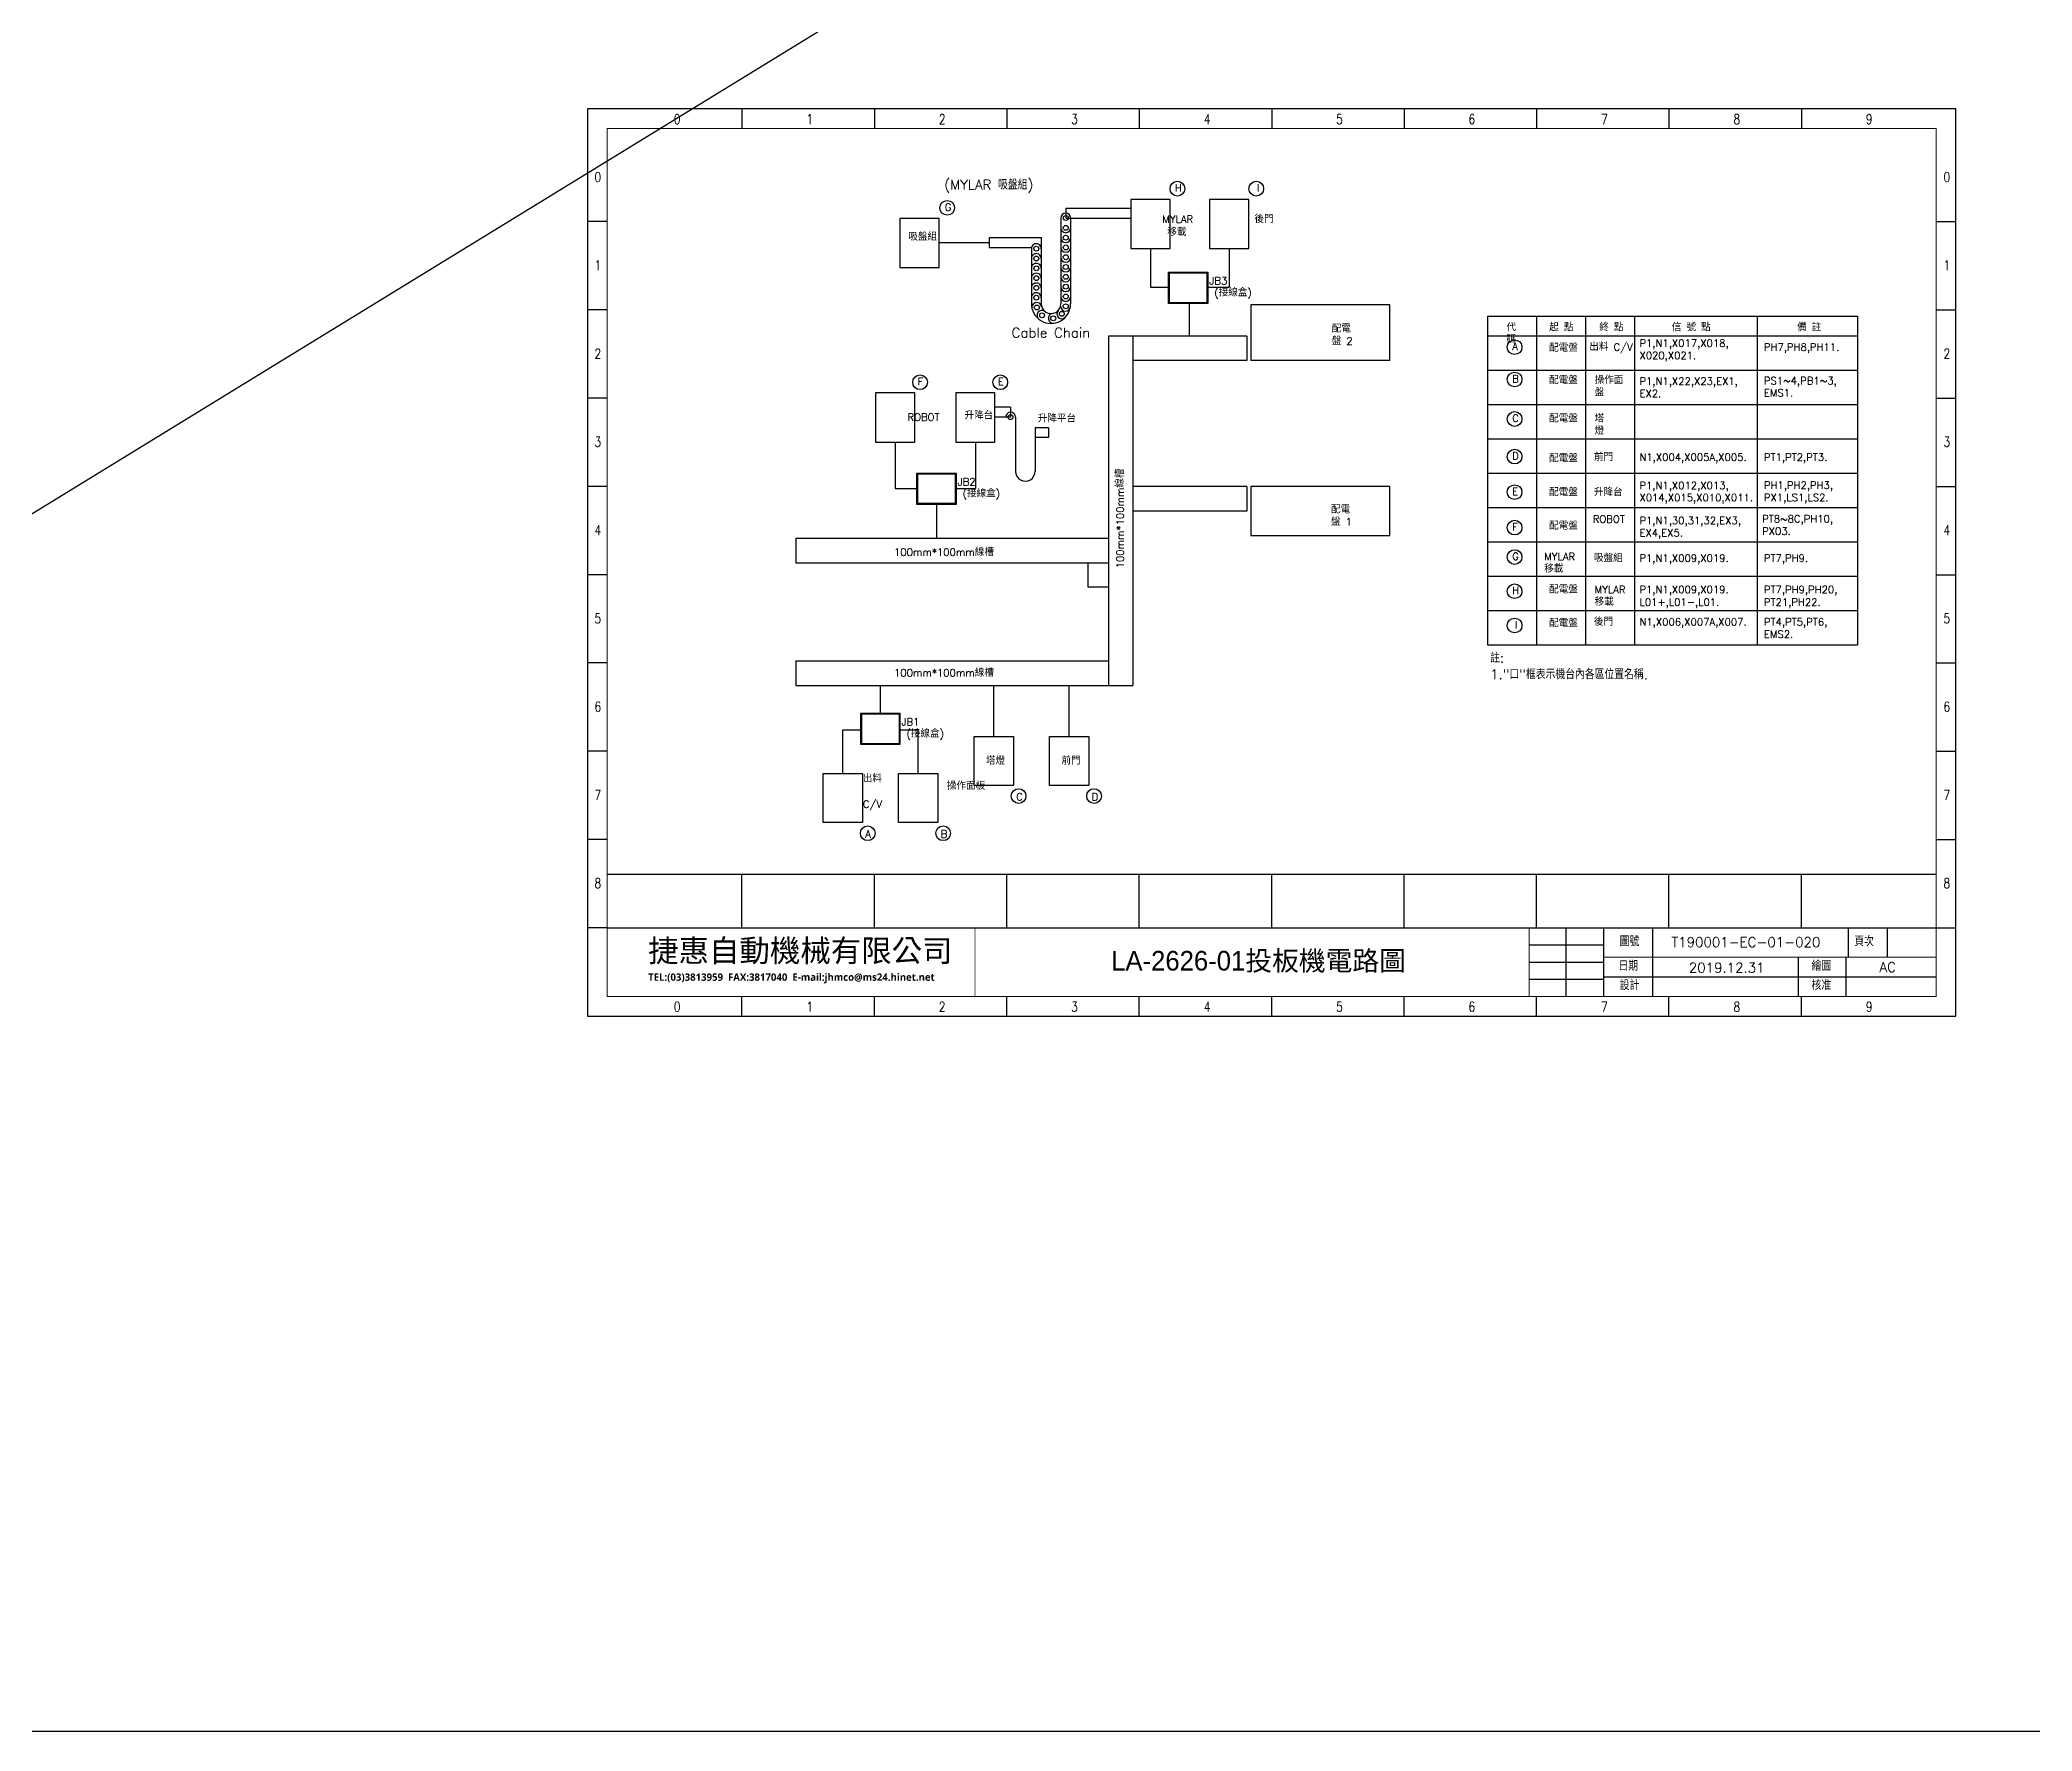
# Model space of a CAD drawing. Header units: millimetres. Extents: x -1721 to 4288, y -273 to 2028.
# Drawn here: x 2584.2 to 2990.3, y -148.7 to 196.2 of the extents above; entities that cross this region are included whole.
import ezdxf

# ---------------------------------------------------------------- set-up
doc = ezdxf.new("R2010")
doc.units = ezdxf.units.MM
doc.header["$LTSCALE"] = 5
doc.header["$MEASUREMENT"] = 0
doc.layers.get('0').update_dxf_attribs({"linetype": 'CONTINUOUS'})
doc.layers.add('圖框', color=7, linetype='CONTINUOUS')
doc.layers.add('文字', color=4, linetype='CONTINUOUS')
doc.styles.add('chinese', font='simplex.shx', dxfattribs={"height": 2, "bigfont": 'chineset.shx'})
doc.styles.add('sim', font='simplex.shx', dxfattribs={"width": 0.8, "bigfont": 'chineset.shx'})
doc.styles.add('新細明體', font='', dxfattribs={"height": 2})
doc.styles.add('線號', font='simplex.shx', dxfattribs={"height": 1.5, "bigfont": 'chineset.shx'})
doc.styles.get('新細明體').set_extended_font_data('新細明體')

msp = doc.modelspace()

# ---------------------------------------------------------------- linework, layer by layer
for p, q in [((4288.333, 1146.033), (2177.993, -148.663)), ((2814.577, 163.698), (2806.577, 163.698)), ((2806.577, 163.698), (2806.577, 153.698)), ((2814.577, 153.698), (2814.577, 163.698)), ((2830.654, 163.698), (2822.654, 163.698)), ((2822.654, 163.698), (2822.654, 153.698)), ((2830.654, 153.698), (2830.654, 163.698)), ((2767.506, 159.789), (2759.506, 159.789)), ((2759.506, 159.789), (2759.506, 149.789)), ((2767.506, 149.789), (2767.506, 159.789)), ((2792.321, 159.896), (2792.321, 142.4)), ((2793.326, 161.896), (2806.577, 161.896)), ((2793.326, 161.896), (2793.326, 159.896)), ((2793.326, 159.896), (2806.577, 159.896)), ((2794.321, 159.896), (2794.321, 142.4)), ((2777.729, 154.831), (2767.506, 154.831)), ((2777.729, 155.897), (2788.323, 155.897)), ((2777.729, 155.897), (2777.729, 153.897)), ((2788.323, 155.897), (2788.323, 142.4)), ((2777.729, 153.897), (2786.355, 153.897)), ((2786.323, 153.683), (2786.323, 142.4)), ((2788.289, 153.897), (2788.323, 153.897)), ((2806.577, 153.698), (2814.577, 153.698)), ((2810.577, 153.698), (2810.577, 145.806)), ((2822.654, 153.698), (2830.654, 153.698)), ((2826.654, 153.698), (2826.654, 145.806)), ((2759.506, 149.789), (2767.506, 149.789)), ((2814.283, 142.46), (2814.283, 148.86)), ((2814.283, 148.86), (2822.283, 148.86)), ((2814.495, 142.624), (2814.495, 148.704)), ((2814.495, 148.704), (2822.095, 148.704)), ((2822.095, 148.704), (2822.095, 142.624)), ((2822.283, 148.86), (2822.283, 142.46)), ((2810.577, 145.806), (2814.283, 145.806)), ((2822.283, 142.46), (2814.283, 142.46)), ((2822.095, 142.624), (2814.495, 142.624)), ((2818.486, 142.624), (2818.486, 135.828)), ((2822.095, 145.806), (2826.654, 145.806)), ((2859.394, 142.157), (2831.048, 142.157)), ((2831.048, 142.157), (2831.048, 130.828)), ((2859.394, 130.828), (2859.394, 142.157)), ((2879.303, 139.849), (2879.303, 72.849)), ((2879.303, 139.849), (2954.762, 139.849)), ((2889.303, 139.849), (2889.303, 72.849)), ((2899.303, 139.849), (2899.303, 72.849)), ((2909.303, 139.849), (2909.303, 72.849)), ((2934.303, 139.849), (2934.303, 72.849)), ((2954.762, 139.849), (2954.762, 72.849)), ((2802.009, 135.828), (2802.009, 64.623)), ((2830.262, 135.828), (2802.009, 135.828)), ((2807.009, 135.828), (2807.009, 64.581)), ((2830.262, 135.828), (2830.262, 130.828)), ((2879.303, 135.849), (2954.762, 135.849)), ((2830.262, 130.828), (2807.009, 130.828)), ((2859.394, 130.828), (2831.048, 130.828)), ((2879.303, 128.849), (2954.762, 128.849)), ((2762.545, 124.215), (2754.545, 124.215)), ((2754.545, 124.215), (2754.545, 114.215)), ((2762.545, 114.215), (2762.545, 124.215)), ((2778.897, 124.215), (2770.897, 124.215)), ((2770.897, 124.215), (2770.897, 114.215)), ((2778.897, 114.215), (2778.897, 124.215)), ((2782.066, 121.289), (2778.897, 121.289)), ((2782.066, 119.289), (2778.897, 119.289)), ((2782.066, 121.289), (2782.066, 119.289)), ((2783.071, 119.289), (2783.071, 108.231)), ((2879.303, 121.849), (2954.762, 121.849)), ((2754.545, 114.215), (2762.545, 114.215)), ((2758.545, 114.215), (2758.545, 104.747)), ((2770.897, 114.215), (2778.897, 114.215)), ((2774.897, 114.215), (2774.897, 104.747)), ((2787.069, 117.111), (2787.069, 108.231)), ((2789.795, 117.111), (2787.069, 117.111)), ((2789.795, 115.111), (2787.069, 115.111)), ((2787.103, 115.111), (2787.069, 115.111)), ((2789.795, 117.111), (2789.795, 115.111)), ((2879.303, 114.849), (2954.762, 114.849)), ((2762.966, 101.498), (2762.966, 107.898)), ((2762.966, 107.898), (2770.966, 107.898)), ((2763.178, 101.663), (2763.178, 107.743)), ((2763.178, 107.743), (2770.778, 107.743)), ((2770.778, 107.743), (2770.778, 101.663)), ((2770.966, 107.898), (2770.966, 101.498)), ((2879.303, 107.849), (2954.762, 107.849)), ((2758.545, 104.747), (2762.966, 104.747)), ((2770.778, 101.663), (2763.178, 101.663)), ((2770.966, 104.747), (2774.897, 104.747)), ((2830.262, 105.123), (2807.009, 105.123)), ((2830.262, 105.123), (2830.262, 100.123)), ((2859.394, 105.123), (2831.048, 105.123)), ((2831.048, 105.123), (2831.048, 95.169)), ((2859.394, 95.169), (2859.394, 105.123)), ((2770.966, 101.498), (2762.966, 101.498)), ((2767.001, 101.498), (2767.001, 94.582)), ((2830.262, 100.123), (2807.009, 100.123)), ((2879.303, 100.849), (2954.762, 100.849)), ((2738.285, 94.582), (2802.009, 94.582)), ((2738.285, 94.582), (2738.285, 89.582)), ((2831.048, 95.169), (2859.394, 95.169)), ((2879.303, 93.849), (2954.762, 93.849)), ((2738.285, 89.582), (2802.009, 89.582)), ((2797.914, 84.635), (2797.914, 89.635)), ((2879.303, 86.849), (2954.762, 86.849)), ((2802.009, 84.635), (2797.914, 84.635)), ((2879.303, 79.849), (2954.762, 79.849)), ((2738.285, 69.581), (2802.009, 69.581)), ((2738.285, 69.581), (2738.285, 64.581)), ((2879.303, 72.849), (2954.762, 72.849)), ((2738.285, 64.581), (2807.009, 64.581)), ((2755.562, 58.916), (2755.562, 64.581)), ((2778.641, 54.19), (2778.641, 64.649)), ((2794.026, 54.19), (2794.026, 64.649)), ((2751.518, 52.516), (2751.518, 58.916)), ((2751.518, 58.916), (2759.518, 58.916)), ((2751.73, 52.681), (2751.73, 58.761)), ((2751.73, 58.761), (2759.33, 58.761)), ((2759.33, 58.761), (2759.33, 52.681)), ((2759.518, 58.916), (2759.518, 52.516)), ((2747.87, 46.614), (2747.87, 55.519)), ((2747.87, 55.519), (2751.518, 55.519)), ((2759.518, 55.519), (2763.256, 55.519)), ((2763.256, 46.614), (2763.256, 55.519)), ((2774.641, 54.19), (2782.641, 54.19)), ((2774.641, 44.19), (2774.641, 54.19)), ((2782.641, 54.19), (2782.641, 44.19)), ((2790.026, 54.19), (2798.026, 54.19)), ((2790.026, 44.19), (2790.026, 54.19)), ((2798.026, 54.19), (2798.026, 44.19)), ((2759.518, 52.516), (2751.518, 52.516)), ((2759.33, 52.681), (2751.73, 52.681)), ((2743.87, 46.614), (2751.87, 46.614)), ((2743.87, 36.614), (2743.87, 46.614)), ((2751.87, 46.614), (2751.87, 36.614)), ((2759.256, 46.614), (2767.256, 46.614)), ((2759.256, 36.614), (2759.256, 46.614)), ((2767.256, 46.614), (2767.256, 36.614)), ((2782.641, 44.19), (2774.641, 44.19)), ((2798.026, 44.19), (2790.026, 44.19)), ((2751.87, 36.614), (2743.87, 36.614)), ((2767.256, 36.614), (2759.256, 36.614))]:
    msp.add_line(p, q)
msp.add_lwpolyline([(4288.333, 1146.033), (2177.993, 1146.033), (2177.993, -148.663), (4288.333, -148.663)], close=True)
for centre, radius in [((2816.087, 165.877), 1.5), ((2832.164, 165.877), 1.5), ((2769.153, 161.968), 1.5), ((2793.326, 159.896), 0.5), ((2793.326, 157.896), 0.5), ((2793.326, 155.896), 0.5), ((2793.326, 153.896), 0.5), ((2787.322, 153.642), 0.5), ((2787.322, 151.642), 0.5), ((2793.326, 151.896), 0.5), ((2793.326, 149.896), 0.5), ((2787.322, 149.642), 0.5), ((2787.322, 147.642), 0.5), ((2793.326, 147.896), 0.5), ((2793.326, 145.896), 0.5), ((2787.322, 145.642), 0.5), ((2787.322, 143.642), 0.5), ((2793.326, 143.896), 0.5), ((2793.326, 141.896), 0.5), ((2787.411, 141.65), 0.5), ((2788.468, 140.049), 0.5), ((2788.468, 140.049), 0.5), ((2788.468, 140.049), 0.5), ((2790.767, 139.43), 0.5), ((2792.517, 140.347), 0.5), ((2884.836, 133.556), 1.5), ((2763.619, 126.394), 1.5), ((2779.971, 126.394), 1.5), ((2884.836, 126.971), 1.5), ((2782.066, 119.289), 0.5), ((2884.836, 118.906), 1.5), ((2884.836, 111.25), 1.5), ((2884.836, 103.996), 1.5), ((2884.836, 96.766), 1.5), ((2884.836, 90.754), 1.5), ((2884.836, 83.792), 1.5), ((2884.836, 76.805), 1.5), ((2783.714, 42.011), 1.5), ((2799.099, 42.011), 1.5), ((2752.944, 34.435), 1.5), ((2768.329, 34.435), 1.5)]:
    msp.add_circle(centre, radius)
for centre, radius, start, end in [((2793.326, 159.896), 1, 0, 180), ((2787.322, 153.642), 1, 359.02065, 182.34234), ((2793.326, 157.896), 1, 180, 0), ((2793.326, 155.896), 1, 180, 0), ((2787.322, 151.642), 1, 359.02065, 182.34234), ((2787.322, 149.642), 1, 359.02065, 182.34234), ((2793.326, 153.896), 1, 180, 0), ((2793.326, 151.896), 1, 180, 0), ((2787.322, 147.642), 1, 359.02065, 182.34234), ((2787.322, 145.642), 1, 359.02065, 182.34234), ((2793.326, 149.896), 1, 180, 0), ((2793.326, 147.896), 1, 180, 0), ((2790.321, 142.4), 4, 178.26993, 0), ((2787.322, 143.642), 1, 359.02065, 182.34234), ((2787.411, 141.65), 1, 2.77117, 182.77117), ((2790.321, 142.4), 2, 177.55322, 0), ((2793.326, 145.896), 1, 180, 0), ((2793.326, 143.896), 1, 180, 0), ((2788.468, 140.049), 1, 57.10169, 231.13134), ((2788.468, 140.049), 1, 57.10169, 231.13134), ((2788.468, 140.049), 1, 57.10169, 231.13134), ((2790.79, 139.447), 1, 101.33185, 281.33185), ((2792.517, 140.347), 1, 133.03156, 309.69971), ((2793.275, 141.896), 1, 180, 0), ((2782.066, 119.289), 1, 0, 180), ((2785.071, 108.231), 2, 180, 2.44678)]:
    msp.add_arc(centre, radius, start, end)
at = {"layer": '圖框'}
for p, q in [((2695.806, 182.163), (2695.806, -2.837)), ((2974.806, 182.163), (2695.806, 182.163)), ((2727.306, 182.163), (2727.306, 178.163)), ((2754.306, 182.163), (2754.306, 178.163)), ((2781.306, 182.163), (2781.306, 178.163)), ((2808.306, 182.163), (2808.306, 178.163)), ((2835.306, 182.163), (2835.306, 178.163)), ((2862.306, 182.163), (2862.306, 178.163)), ((2889.306, 182.163), (2889.306, 178.163)), ((2916.306, 182.163), (2916.306, 178.163)), ((2943.306, 182.163), (2943.306, 178.163)), ((2974.806, -2.837), (2974.806, 182.163)), ((2699.806, 159.163), (2695.806, 159.163)), ((2970.806, 159.163), (2974.806, 159.163)), ((2699.806, 141.163), (2695.806, 141.163)), ((2970.806, 141.163), (2974.806, 141.163)), ((2699.806, 123.163), (2695.806, 123.163)), ((2970.806, 123.163), (2974.806, 123.163)), ((2699.806, 105.163), (2695.806, 105.163)), ((2970.806, 105.163), (2974.806, 105.163)), ((2699.806, 87.163), (2695.806, 87.163)), ((2970.806, 87.163), (2974.806, 87.163)), ((2699.806, 69.163), (2695.806, 69.163)), ((2970.806, 69.163), (2974.806, 69.163)), ((2699.806, 51.163), (2695.806, 51.163)), ((2970.806, 51.163), (2974.806, 51.163)), ((2699.806, 33.163), (2695.806, 33.163)), ((2970.806, 33.163), (2974.806, 33.163)), ((2699.806, 26.126), (2970.806, 26.126)), ((2727.306, 15.126), (2727.306, 26.126)), ((2754.306, 15.126), (2754.306, 26.126)), ((2781.306, 15.163), (2781.306, 26.163)), ((2808.306, 15.126), (2808.306, 26.126)), ((2835.306, 15.126), (2835.306, 26.126)), ((2862.306, 15.126), (2862.306, 26.126)), ((2889.306, 15.126), (2889.306, 26.126)), ((2916.306, 15.126), (2916.306, 26.126)), ((2943.306, 15.126), (2943.306, 26.126)), ((2699.806, 15.163), (2695.806, 15.163)), ((2699.806, 15.163), (2970.806, 15.163)), ((2895.25, 15.163), (2895.25, 1.163)), ((2902.945, 15.163), (2902.945, 1.163)), ((2912.963, 15.163), (2912.963, 1.163)), ((2952.806, 15.163), (2952.806, 9.168)), ((2960.806, 15.163), (2960.806, 9.168)), ((2970.806, 15.163), (2974.806, 15.163)), ((2887.806, 11.663), (2902.945, 11.663)), ((2887.806, 8.163), (2902.945, 8.163)), ((2887.806, 4.663), (2902.945, 4.663)), ((2902.945, 5.168), (2970.806, 5.168)), ((2727.306, -2.837), (2727.306, 1.163)), ((2754.306, -2.837), (2754.306, 1.163)), ((2781.306, -2.837), (2781.306, 1.163)), ((2808.306, -2.837), (2808.306, 1.163)), ((2835.306, -2.837), (2835.306, 1.163)), ((2862.306, -2.837), (2862.306, 1.163)), ((2889.306, -2.837), (2889.306, 1.163)), ((2916.306, -2.837), (2916.306, 1.163)), ((2943.306, -2.837), (2943.306, 1.163)), ((2695.806, -2.837), (2974.806, -2.837))]:
    msp.add_line(p, q, dxfattribs=at)
at = {"layer": '圖框', "const_width": 0.2}
for points in [[(2699.806, 1.163), (2970.806, 1.163), (2970.806, 178.163), (2699.806, 178.163)], [(2699.806, 178.163), (2970.806, 178.163), (2970.806, 1.163), (2699.806, 1.163)]]:
    msp.add_lwpolyline(points, close=True, dxfattribs=at)
at = {"layer": '圖框'}
for points, const_width in [([(2699.806, 15.163), (2970.806, 15.163)], 0.2), ([(2774.806, 15.163), (2774.806, 1.163)], 0.15), ([(2887.806, 15.163), (2887.806, 1.163)], 0.15), ([(2902.945, 9.168), (2970.806, 9.168)], 0.15)]:
    msp.add_lwpolyline(points, dxfattribs=dict(at, const_width=const_width))
for points in [[(2942.656, 9.168), (2942.656, 1.163)], [(2952.389, 9.168), (2952.389, 1.163)]]:
    msp.add_lwpolyline(points, dxfattribs=at)

# ---------------------------------------------------------------- texts
at = {"style": '線號'}
for s, width, gutter_width, heights, insert, char_height, attachment_point in [('(MYLAR 吸盤組)', 30.96701, 7.5, [0], (2768.554, 167.699), 2, 1), ('H', 5.67845, 7.5, [0], (2815.588, 166.778), 1.5, 1), ('I', 5.67845, 7.5, [0], (2832.318, 166.778), 1.5, 1), ('G', 5.67845, 7.5, [0], (2768.653, 162.87), 1.5, 1), ('吸盤組', 5.67845, 7.5, [0], (2761.22, 156.792), 1.5, 1), ('代碼', 3.21197, 7.5, [0], (2883.178, 138.336), 1.5, 1), ('起 點', 5.67845, 7.5, [0], (2891.876, 138.336), 1.5, 1), ('終 點', 5.67845, 7.5, [0], (2902.093, 138.336), 1.5, 1), ('信 號 點', 9.66836, 7.5, [0], (2916.881, 138.336), 1.5, 1), ('備 註', 5.67845, 7.5, [0], (2942.421, 138.336), 1.5, 1), ('Cable Chain', 30.96701, 7.5, [0], (2782.279, 137.507), 2, 1), ('A', 5.67845, 7.5, [0], (2884.336, 134.457), 1.5, 1), ('配電盤', 5.67845, 7.5, [0], (2891.876, 134.142), 1.5, 1), ('出料 C/V', 9.53944, 7.5, [0], (2900.066, 134.336), 1.5, 1), ('P1,N1,X017,X018,\\PX020,X021.', 22.08114, 7.5, [0], (2910.284, 135.116), 1.5, 1), ('PH7,PH8,PH11.', 19.63347, 7.5, [0], (2935.657, 134.336), 1.5, 1), ('F', 5.67845, 7.5, [0], (2763.119, 127.296), 1.5, 1), ('E', 5.67845, 7.5, [0], (2779.472, 127.296), 1.5, 1), ('B', 5.67845, 7.5, [0], (2884.336, 127.873), 1.5, 1), ('配電盤', 5.67845, 7.5, [0], (2891.876, 127.558), 1.5, 1), ('操作面盤', 6.76372, 7.5, [0], (2901.145, 127.558), 1.5, 1), ('P1,N1,X22,X23,EX1,\\PEX2.', 23.26145, 7.5, [0], (2910.284, 127.359), 1.5, 1), ('PS1~4,PB1~3,\\PEMS1.', 23.26145, 7.5, [0], (2935.657, 127.475), 1.5, 1), ('升降台', 8.09754, 7.5, [0], (2772.686, 120.348), 1.5, 1), ('升降平台', 8.09754, 7.5, [0], (2787.621, 119.724), 1.5, 1), ('C', 5.67845, 7.5, [0], (2884.336, 119.807), 1.5, 1), ('配電盤', 5.67845, 7.5, [0], (2891.876, 119.733), 1.5, 1), ('塔燈', 3.21197, 7.5, [0], (2901.145, 119.733), 1.5, 1), ('D', 5.67845, 7.5, [0], (2884.336, 112.152), 1.5, 1), ('配電盤', 5.67845, 7.5, [0], (2891.876, 111.621), 1.5, 1), ('前門', 6.76391, 7.5, [0], (2901.008, 111.875), 1.5, 1), ('N1,X004,X005A,X005.', 23.26145, 7.5, [0], (2910.284, 111.875), 1.5, 1), ('PT1,PT2,PT3.', 15.09752, 7.5, [0], (2935.657, 111.861), 1.5, 1), ('P1,N1,X012,X013,\\PX014,X015,X010,X011.', 23.26145, 7.5, [0], (2910.284, 106.121), 1.5, 1), ('PH1,PH2,PH3,\\PPX1,LS1,LS2.', 19.63347, 7.5, [0], (2935.657, 106.153), 1.5, 1), ('E', 5.67845, 7.5, [0], (2884.336, 104.898), 1.5, 1), ('配電盤', 5.67845, 7.5, [0], (2891.876, 104.704), 1.5, 1), ('升降台', 6.76391, 7.5, [0], (2901.008, 104.704), 1.5, 1), ('F', 5.67845, 7.5, [0], (2884.336, 97.668), 1.5, 1), ('配電盤', 5.67845, 7.5, [0], (2891.876, 97.868), 1.5, 1), ('ROBOT', 5.67845, 7.5, [0], (2900.761, 99.264), 1.5, 1), ('P1,N1,30,31,32,EX3,\\PEX4,EX5.', 22.7617, 7.5, [0], (2910.284, 98.94), 1.5, 1), ('PT8~8C,PH10,\\PPX03.', 22.7617, 7.5, [0], (2935.284, 99.285), 1.5, 1), ('100mm*100mm線槽', 24.29492, 7.5, [0], (2758.32, 92.497), 1.5, 1), ('G', 5.67845, 7.5, [0], (2884.336, 91.656), 1.5, 1), ('MYLAR移載', 7.69301, 7.5, [0], (2890.872, 91.608), 1.5, 1), ('吸盤組', 6.76391, 7.5, [0], (2901.008, 91.283), 1.5, 1), ('P1,N1,X009,X019.', 23.26145, 7.5, [0], (2910.284, 91.283), 1.5, 1), ('PT7,PH9.', 23.26145, 7.5, [0], (2935.657, 91.283), 1.5, 1), ('H', 5.67845, 7.5, [0], (2884.336, 84.693), 1.5, 1), ('配電盤', 5.67845, 7.5, [0], (2891.876, 84.864), 1.5, 1), ('MYLAR移載', 7.69301, 7.5, [0], (2901.145, 84.864), 1.5, 1), ('P1,N1,X009,X019.', 23.26145, 7.5, [0], (2910.284, 84.871), 1.5, 1), ('L01+,L01-,L01.', 23.26145, 7.5, [0], (2910.284, 82.318), 1.5, 1), ('PT7,PH9,PH20,', 23.26145, 7.5, [0], (2935.657, 84.871), 1.5, 1), ('PT21,PH22.', 23.26145, 7.5, [0], (2935.657, 82.318), 1.5, 1), ('I', 5.67845, 7.5, [0], (2884.916, 77.706), 1.5, 1), ('配電盤', 5.67845, 7.5, [0], (2891.876, 78.015), 1.5, 1), ('後門', 6.76391, 7.5, [0], (2901.008, 78.27), 1.5, 1), ('N1,X006,X007A,X007.', 23.26145, 7.5, [0], (2910.284, 78.27), 1.5, 1), ('PT4,PT5,PT6,\\PEMS2.', 15.09752, 7.5, [0], (2935.657, 78.27), 1.5, 1), ('\\P註:\\P1."口"框表示機台內各區位置名稱.', 53.11067, 7.5, [0], (2879.832, 74.529), 2, 1), ('100mm*100mm線槽', 24.29492, 7.5, [0], (2758.32, 67.893), 1.5, 1), ('塔燈', 5.8069, 0, [1.162], (2777.053, 48.436), 1.5, 7), ('前門', 5.8069, 0, [1.162], (2792.438, 48.436), 1.5, 7), ('C', 5.67845, 7.5, [0], (2783.215, 41.109), 1.5, 7), ('D', 5.67845, 7.5, [0.855], (2798.6, 41.109), 1.5, 7), ('A', 5.67845, 7.5, [0], (2752.445, 33.533), 1.5, 7), ('B', 5.67845, 7.5, [0], (2767.83, 33.533), 1.5, 7)]:
    msp.add_mtext_dynamic_manual_height_columns(s, width=width, gutter_width=gutter_width, heights=heights, dxfattribs=dict(at, insert=insert, char_height=char_height, attachment_point=attachment_point))
note = msp.add_mtext_dynamic_manual_height_columns('^IMYLAR \\P', width=5.8069, gutter_width=0, heights=[1.329, 0], dxfattribs=dict(insert=(2807.194, 160.404), char_height=1.5, attachment_point=1, style='線號'))
note = msp.add_mtext_dynamic_manual_height_columns('^I後門 \\P', width=5.8069, gutter_width=0, heights=[1.329, 0], dxfattribs=dict(insert=(2824.963, 160.404), char_height=1.5, attachment_point=1, style='線號'))
note = msp.add_mtext_dynamic_manual_height_columns('^I移載 \\P', width=5.8069, gutter_width=0, heights=[1.329, 0], dxfattribs=dict(insert=(2807.194, 157.747), char_height=1.5, attachment_point=1, style='線號'))
note = msp.add_mtext_dynamic_manual_height_columns('JB3\\P', width=5.8069, gutter_width=0, heights=[0.819, 0], dxfattribs=dict(insert=(2816.786, 146.338), char_height=1.5, attachment_point=7, style='線號'))
note = msp.add_mtext_dynamic_manual_height_columns('(接線盒)\\P', width=8.10199, gutter_width=0, heights=[1.49, 0], dxfattribs=dict(insert=(2815.503, 143.428), char_height=1.5, attachment_point=7, style='線號'))
note = msp.add_mtext_dynamic_manual_height_columns('配電盤 ', width=5.8069, gutter_width=0, heights=[1.499, 0], dxfattribs=dict(insert=(2841.742, 138.063), char_height=1.5, attachment_point=1, style='線號'))
for column, words in zip(note.columns.linked_columns, ['2\\P \\P']):
    column.text = words
note = msp.add_mtext_dynamic_manual_height_columns('^IROBOT \\P', width=5.8069, gutter_width=0, heights=[1.499, 0], dxfattribs=dict(insert=(2755.24, 120.037), char_height=1.5, attachment_point=1, style='線號'))
note = msp.add_mtext_dynamic_manual_height_columns('JB2\\P', width=5.8069, gutter_width=0, heights=[0.606, 0], dxfattribs=dict(insert=(2765.469, 105.376), char_height=1.5, attachment_point=7, style='線號'))
at = {"insert": (2803.651, 88.458), "char_height": 1.5, "attachment_point": 1, "rotation": 90, "style": '線號'}
msp.add_mtext_dynamic_manual_height_columns('100mm*100mm線槽', width=24.29492, gutter_width=7.5, heights=[0], dxfattribs=at)
note = msp.add_mtext_dynamic_manual_height_columns('(接線盒)\\P', width=8.10199, gutter_width=0, heights=[1.49, 0], dxfattribs=dict(insert=(2764.187, 102.466), char_height=1.5, attachment_point=7, style='線號'))
note = msp.add_mtext_dynamic_manual_height_columns('配電盤 ', width=5.8069, gutter_width=0, heights=[1.499, 0], dxfattribs=dict(insert=(2841.601, 101.191), char_height=1.5, attachment_point=1, style='線號'))
for column, words in zip(note.columns.linked_columns, ['1\\P \\P']):
    column.text = words
note = msp.add_mtext_dynamic_manual_height_columns('JB1\\P', width=5.8069, gutter_width=0, heights=[0.819, 0], dxfattribs=dict(insert=(2754.021, 56.394), char_height=1.5, attachment_point=7, style='線號'))
note = msp.add_mtext_dynamic_manual_height_columns('(接線盒)\\P', width=8.10199, gutter_width=0, heights=[1.49, 0], dxfattribs=dict(insert=(2752.739, 53.485), char_height=1.5, attachment_point=7, style='線號'))
note = msp.add_mtext_dynamic_manual_height_columns('出料\\P', width=5.8069, gutter_width=0, heights=[1.162, 0], dxfattribs=dict(insert=(2746.148, 42.301), char_height=1.5, attachment_point=7, style='線號'))
for column, words in zip(note.columns.linked_columns, ['\\P']):
    column.text = words
note = msp.add_mtext_dynamic_manual_height_columns('操作面板\\P', width=8.73827, gutter_width=0, heights=[1.162, 0], dxfattribs=dict(insert=(2760.363, 40.792), char_height=1.5, attachment_point=7, style='線號'))
for column, words in zip(note.columns.linked_columns, ['\\P']):
    column.text = words
note = msp.add_mtext_dynamic_manual_height_columns('C/V \\P', width=5.8069, gutter_width=0, heights=[0.658, 0], dxfattribs=dict(insert=(2746.148, 39.113), char_height=1.5, attachment_point=7, style='線號'))
at = {"attachment_point": 1, "style": '線號'}
for s, insert, char_height, width in [('{\\fMicrosoft JhengHei|b1|i0|c136|p34;\\H1.75x;\\C4;捷惠自動機械有限公司}', (2708.18, 12.776), 2.6, 60.81748), ('{\\fMicrosoft JhengHei|b1|i0|c136|p34;\\H1.5x;\\C4;TEL:(03)3813959  FAX:3817040  E-mail:jhmco@ms24.hinet.net}', (2708.18, 5.849), 1, 73.55296)]:
    msp.add_mtext(s, dxfattribs=dict(at, insert=insert, char_height=char_height, width=width))
at = {"layer": '圖框', "style": 'sim', "width": 0.8}
for s, p in [('0', (2713.442, 179.06)), ('1', (2740.442, 179.06)), ('2', (2767.442, 179.06)), ('3', (2794.442, 179.06)), ('4', (2821.442, 179.06)), ('5', (2848.442, 179.06)), ('6', (2875.442, 179.06)), ('7', (2902.442, 179.06)), ('8', (2929.442, 179.06)), ('9', (2956.442, 179.06)), ('0', (2697.255, 167.249)), ('0', (2972.255, 167.249)), ('1', (2697.255, 149.249)), ('1', (2972.255, 149.249)), ('2', (2697.255, 131.249)), ('2', (2972.255, 131.249)), ('3', (2697.255, 113.249)), ('3', (2972.255, 113.249)), ('4', (2697.255, 95.249)), ('4', (2972.255, 95.249)), ('5', (2697.255, 77.249)), ('5', (2972.255, 77.249)), ('6', (2697.255, 59.249)), ('6', (2972.255, 59.249)), ('7', (2697.255, 41.249)), ('7', (2972.255, 41.249)), ('8', (2697.255, 23.249)), ('8', (2972.255, 23.249)), ('0', (2713.442, -1.94)), ('1', (2740.442, -1.94)), ('2', (2767.442, -1.94)), ('3', (2794.442, -1.94)), ('4', (2821.442, -1.94)), ('5', (2848.442, -1.94)), ('6', (2875.442, -1.94)), ('7', (2902.442, -1.94)), ('8', (2929.442, -1.94)), ('9', (2956.442, -1.94))]:
    msp.add_text(s, height=2, dxfattribs=at).set_placement(p)
at = {"layer": '圖框', "style": 'chinese'}
for s, p in [('圖號', (2906.25, 11.405)), ('頁次^J', (2954.077, 11.405)), ('日期', (2906.016, 6.416)), ('繪圖', (2945.372, 6.416)), ('設計', (2906.25, 2.452)), ('核准', (2945.372, 2.452))]:
    msp.add_text(s, height=2, dxfattribs=at).set_placement(p)
at = {"layer": '文字'}
for s, height, style, p in [('T190001-EC-01-020', 2, 'chinese', (2916.821, 11.229)), ('LA-2626-01投板機電路圖', 4, '新細明體', (2802.579, 6.442)), ('AC', 2, 'chinese', (2959.227, 6.13)), ('2019.12.31', 2, 'chinese', (2920.355, 6.008))]:
    msp.add_text(s, height=height, dxfattribs=dict(at, style=style)).set_placement(p)

doc.saveas('drawing.dxf')
